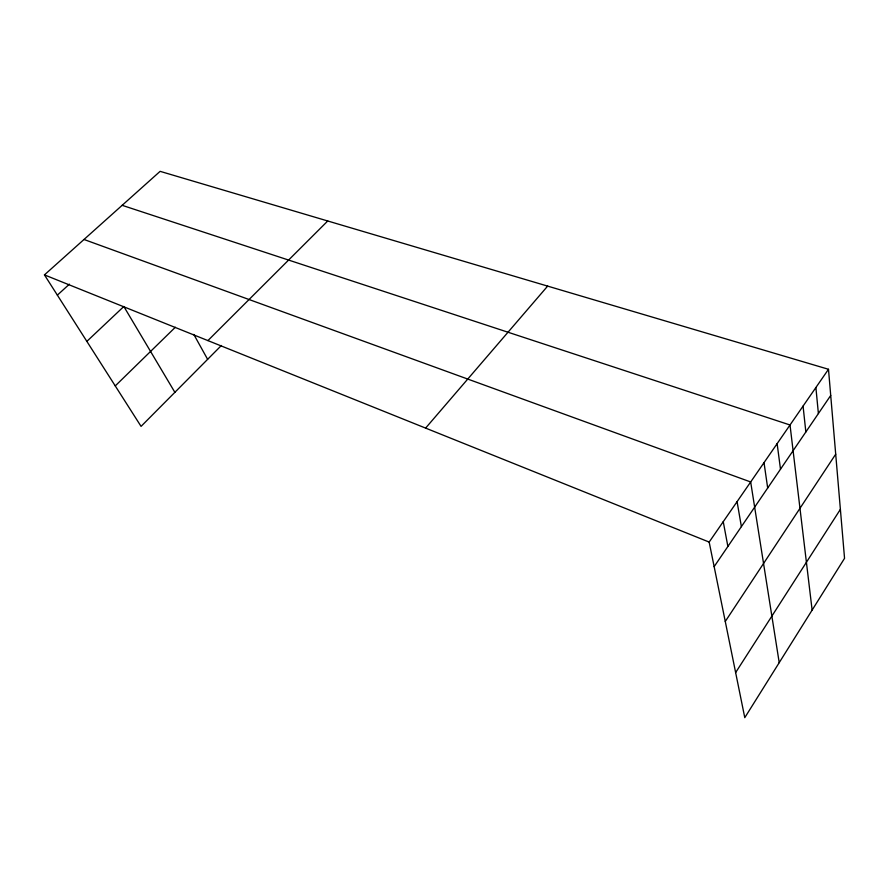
<?xml version="1.0" encoding="UTF-8"?>
<svg xmlns="http://www.w3.org/2000/svg" width="889" height="889" viewBox="0 0 889 889"><rect width="100%" height="100%" fill="white"/><g stroke="black" fill="none" stroke-linecap="round" stroke-linejoin="round"><path stroke-width="1.33" d="M735.636 672.562L840.394 509.341M725.268 621.467L835.704 454.19M714.145 566.637L830.715 395.461M828.492 369.279L844.55 558.314L744.782 717.656L709.166 542.079L828.492 369.279L160.109 171.344L44.45 274.89L141.062 426.376L221.372 345.499M425.609 428.098L547.646 286.114M207.904 340.598L327.741 220.983M115.259 385.904L175.344 327.241M86.855 341.376L123.838 306.494L174.877 392.327M57.363 295.126L69.42 284.158M122.16 205.326L790.021 424.986L812.124 610.098M83.999 239.485L750.672 481.971L779.22 662.661M44.45 274.89L709.166 542.079M193.791 334.408L207.626 359.334M723.246 521.676L727.88 546.468M737.081 501.64L741.382 526.644M764.018 462.636L767.685 488.017M777.13 443.644L780.498 469.203M803.067 406.084L805.856 431.976M815.891 387.526L818.391 413.563"/></g></svg>
